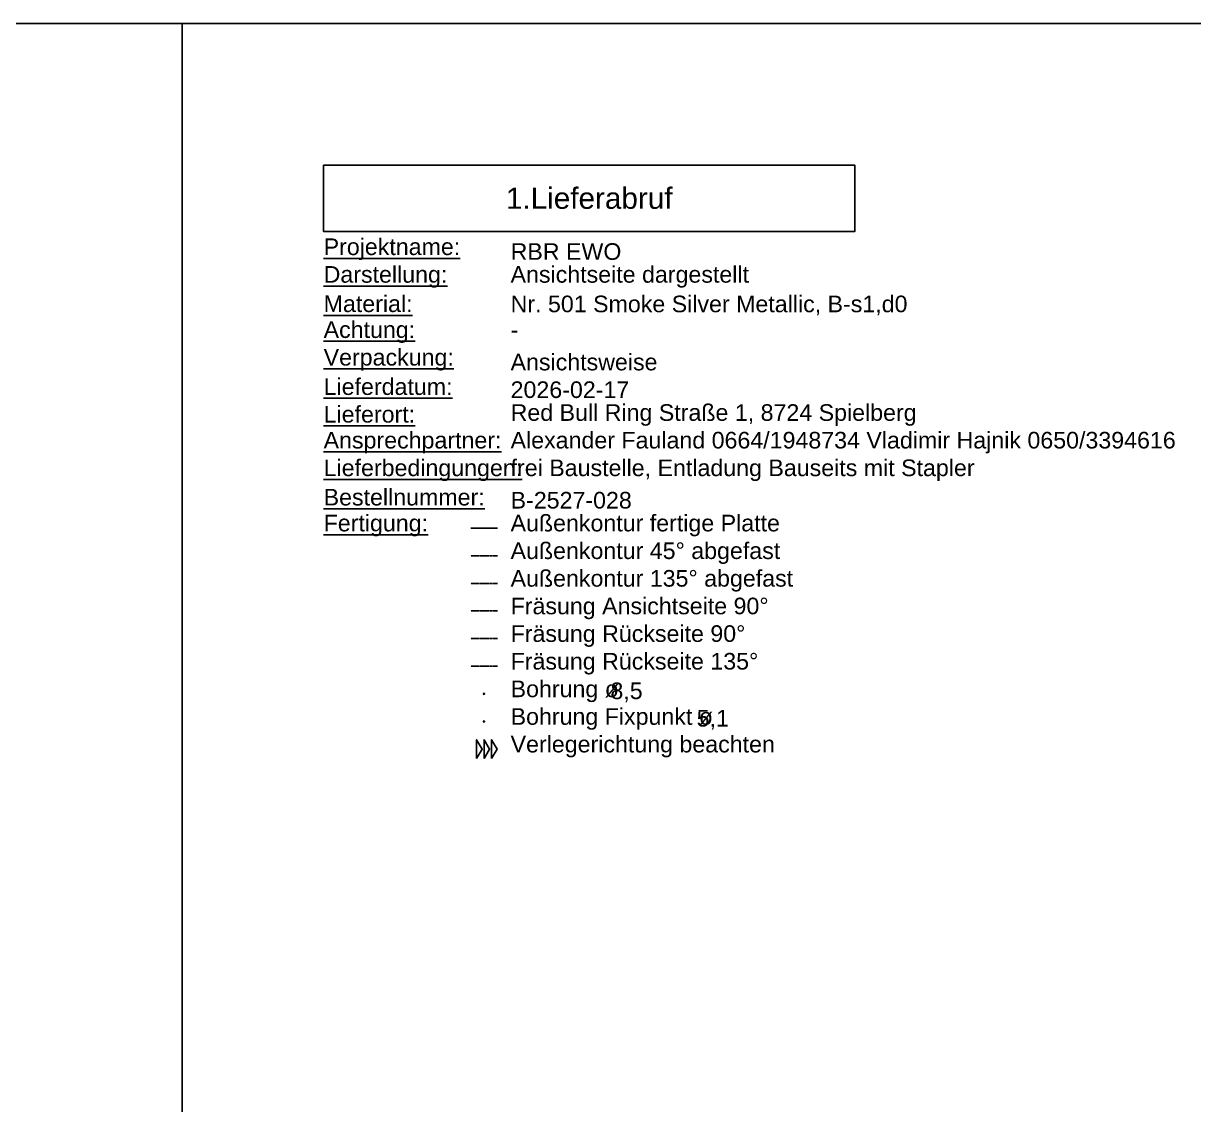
# Model space of a CAD drawing. Header units: millimetres. Extents: x 3800000 to 6300000, y 450000 to 1350000.
# Drawn here: x 4277605 to 4442837, y 1197406 to 1350000 of the extents above; entities that cross this region are included whole.
import ezdxf

# ---------------------------------------------------------------- set-up
doc = ezdxf.new("R2010")
doc.units = ezdxf.units.MM
doc.linetypes.add('Strichliert 5_2.5mm', pattern=[7.5, 5, -2.5])
doc.layers.get('0').update_dxf_attribs({"true_color": 0xffffff})
for name, color, linetype, true_color in [('ANSICHT 01 Planinhalt', 7, 'Continuous', 0xffffff), ('Bohr', 3, 'Continuous', 0x00ff00), ('FERTIGUNG 04 Außenkontur 135° abgefast', 216, 'Strichliert 5_2.5mm', 0x7f007f), ('FERTIGUNG 04 Außenkontur 45° abgefast', 6, 'Strichliert 5_2.5mm', 0xff00ff), ('FERTIGUNG 04 Fräsung Ansichtseite 90°', 1, 'Strichliert 5_2.5mm', 0xff0000), ('FERTIGUNG 04 Fräsung Rückseite 135°', 5, 'Strichliert 5_2.5mm', 0x0000ff), ('FERTIGUNG 04 Fräsung Rückseite 90°', 4, 'Strichliert 5_2.5mm', 0x00ffff), ('FERTIGUNG Verlegerichtung', 1, 'Continuous', 0xff0000), ('Outside', 2, 'Continuous', 0xffff00)]:
    doc.layers.add(name, color=color, linetype=linetype, true_color=true_color)
doc.styles.add('Arial Regular', font='arial.ttf')

# ---------------------------------------------------------------- blocks, each defined once
blk = doc.blocks.new('A$C73220EE5')
at = {"layer": 'FERTIGUNG Verlegerichtung'}
for points in [[(116, -69), (-116, -69), (0, 0)], [(116, -162), (-116, -162), (0, -93)], [(116, -255), (-116, -255), (0, -185)]]:
    blk.add_lwpolyline(points, close=True, dxfattribs=at)

msp = doc.modelspace()

# ---------------------------------------------------------------- linework, layer by layer
msp.add_lwpolyline([(4320000, 1330000), (4395000, 1330000), (4395000, 1320625), (4320000, 1320625)], close=True)
at = {"layer": 'ANSICHT 01 Planinhalt'}
for points in [[(3800000, 1350000), (4300000, 1350000), (4300000, 1050000), (3800000, 1050000)], [(4300000, 1350000), (4800000, 1350000), (4800000, 1050000), (4300000, 1050000)]]:
    msp.add_lwpolyline(points, close=True, dxfattribs=at)
at = {"layer": 'Bohr', "linetype": 'ByBlock', "lineweight": -2}
for centre in [(4342650, 1255371.9), (4342650, 1251471.9, 0)]:
    msp.add_circle(centre, 85, dxfattribs=at)
at = {"layer": 'FERTIGUNG 04 Außenkontur 135° abgefast'}
msp.add_line((4344525, 1270971.9), (4340775, 1270971.9), dxfattribs=at)
at = {"layer": 'FERTIGUNG 04 Außenkontur 45° abgefast'}
msp.add_line((4344525, 1274871.9), (4340775, 1274871.9), dxfattribs=at)
at = {"layer": 'FERTIGUNG 04 Fräsung Ansichtseite 90°'}
msp.add_line((4344525, 1267071.9), (4340775, 1267071.9), dxfattribs=at)
at = {"layer": 'FERTIGUNG 04 Fräsung Rückseite 135°'}
msp.add_line((4344525, 1259271.9), (4340775, 1259271.9), dxfattribs=at)
at = {"layer": 'FERTIGUNG 04 Fräsung Rückseite 90°'}
msp.add_line((4344525, 1263171.9), (4340775, 1263171.9), dxfattribs=at)
at = {"layer": 'Outside'}
msp.add_line((4344525, 1278771.9), (4340775, 1278771.9), dxfattribs=at)

# ---------------------------------------------------------------- block references
at = {"layer": 'FERTIGUNG Verlegerichtung', "extrusion": (5.45249e-07, 0.00010136, -1), "xscale": -11.34375000000008, "yscale": 11.3437500000001, "zscale": 11.34375000000006, "rotation": 90.00178510503738}
msp.add_blockref('A$C73220EE5', (-4344487.5, 1247571.9, 128.8), dxfattribs=at)

# ---------------------------------------------------------------- texts
at = {"style": 'Arial Regular'}
for s, insert, char_height, width, attachment_point in [('1.Lieferabruf', (4357500, 1325312.5, 0), 3000, 52173.913, 5), ('{\\fArial;\\LProjektname:}', (4320000, 1316600), 2343.75, 42493.207, 7), ('RBR EWO', (4346400, 1316600), 2343.75, 35589.334, 7), ('{\\fArial;\\LDarstellung:}', (4320000, 1312700), 2343.691, 38874.707, 7), ('Ansichtseite dargestellt', (4346395.2, 1312700), 2343.75, 71662.704, 7), ('{\\fArial;\\LMaterial:}', (4320000, 1309230.4), 2343.691, 29092.343, 7), ('Nr. 501 Smoke Silver Metallic, B-s1,d0', (4346400, 1308800), 2343.75, 115913.723, 7), ('{\\fArial;\\LAchtung:}', (4319995.2, 1304900), 2343.691, 29856.59, 7), ('-', (4346400, 1305603.4), 2343.8, 6674.592, 7), ('{\\fArial;\\LVerpackung:}', (4320000, 1301000), 2343.68, 40683.223, 7), ('Ansichtsweise', (4346395.2, 1301000), 2343.75, 45754.076, 7), ('{\\fArial;\\LLieferdatum:}', (4320000, 1297530.4), 2343.68, 40301.101, 7), ('2026-02-17', (4346400, 1297100), 2343.75, 37678.329, 7), ('{\\fArial;\\LLieferort:}', (4320000, 1293630.4), 2343.68, 29805.492, 7), ('Red Bull Ring Straße 1, 8724 Spielberg', (4346400, 1293200), 2343.75, 118308.424, 7), ('{\\fArial;\\LAnsprechpartner:}', (4319995.2, 1289300), 2343.68, 54082.957, 7), ('Alexander Fauland 0664/1948734 Vladimir Hajnik 0650/3394616', (4346395.2, 1289300), 2343.75, 191168.478, 7), ('{\\fArial;\\LLieferbedingungen:}', (4320000, 1285400), 2343.68, 59840.257, 7), ('frei Baustelle, Entladung Bauseits mit Stapler', (4346400, 1285400), 2343.75, 135122.283, 7), ('{\\fArial;\\LBestellnummer:}', (4320000, 1281930.4), 2343.68, 49370.122, 7), ('B-2527-028', (4346400, 1281500), 2343.75, 38442.595, 7), ('{\\fArial;\\LFertigung:}', (4320000, 1277600), 2343.68, 33422.911, 7), ('Verlegerichtung beachten', (4346400, 1246400.1, 0), 2343.75, 78439.198, 7)]:
    msp.add_mtext(s, dxfattribs=dict(at, insert=insert, char_height=char_height, width=width, attachment_point=attachment_point))
at = {"layer": 'Bohr', "char_height": 2343.75, "attachment_point": 7, "style": 'Arial Regular'}
for s, insert, width in [('Bohrung ø', (4346400, 1254200), 34697.69), ('8,5', (4360494.1, 1254200), 13502.038), ('Bohrung Fixpunkt ø', (4346400, 1250300.1, 0), 61115.829), ('5,1', (4372673.5, 1250322.9), 12559.443)]:
    msp.add_mtext(s, dxfattribs=dict(at, insert=insert, width=width))
at = {"layer": 'FERTIGUNG 04 Außenkontur 135° abgefast', "insert": (4346395.2, 1269800), "char_height": 2343.75, "width": 83992.867, "attachment_point": 7, "style": 'Arial Regular'}
msp.add_mtext('Außenkontur 135° abgefast', dxfattribs=at)
at = {"layer": 'FERTIGUNG 04 Außenkontur 45° abgefast', "insert": (4346395.2, 1273700), "char_height": 2343.75, "width": 80375.34, "attachment_point": 7, "style": 'Arial Regular'}
msp.add_mtext('Außenkontur 45° abgefast', dxfattribs=at)
at = {"layer": 'FERTIGUNG 04 Fräsung Ansichtseite 90°', "insert": (4346400, 1265900), "char_height": 2343.75, "width": 76732.337, "attachment_point": 7, "style": 'Arial Regular'}
msp.add_mtext('Fräsung Ansichtseite 90°', dxfattribs=at)
at = {"layer": 'FERTIGUNG 04 Fräsung Rückseite 135°', "insert": (4346400, 1258100), "char_height": 2343.75, "width": 73828.125, "attachment_point": 7, "style": 'Arial Regular'}
msp.add_mtext('Fräsung Rückseite 135°', dxfattribs=at)
at = {"layer": 'FERTIGUNG 04 Fräsung Rückseite 90°', "insert": (4346400, 1262000), "char_height": 2343.75, "width": 70210.598, "attachment_point": 7, "style": 'Arial Regular'}
msp.add_mtext('Fräsung Rückseite 90°', dxfattribs=at)
at = {"layer": 'Outside', "insert": (4346395.2, 1277600), "char_height": 2343.75, "width": 80095.109, "attachment_point": 7, "style": 'Arial Regular'}
msp.add_mtext('Außenkontur fertige Platte', dxfattribs=at)

doc.saveas('drawing.dxf')
